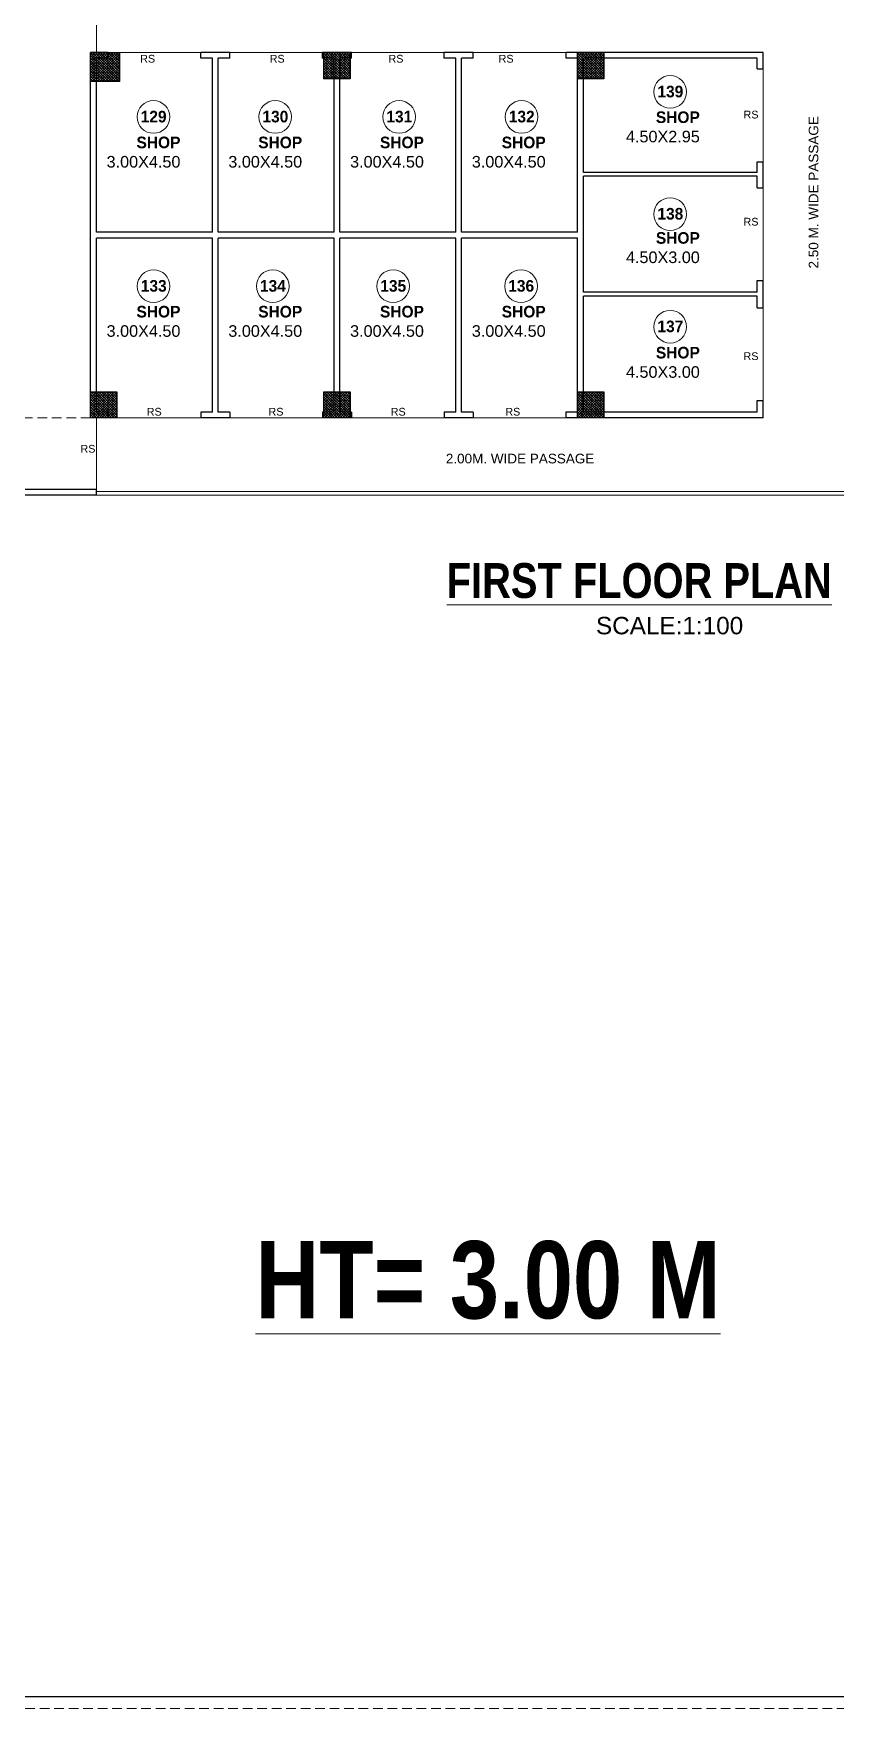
# Model space of a CAD drawing. Header units: feet. Extents: x 1354 to 2117, y 994 to 1430.
# Drawn here: x 1680.8 to 1701.55, y 1321.04 to 1364.35 of the extents above; entities that cross this region are included whole.
import ezdxf

# ---------------------------------------------------------------- set-up
doc = ezdxf.new("R2010")
doc.units = ezdxf.units.FT
doc.linetypes.add('DASHED2', pattern=[0.375, 0.25, -0.125])
doc.linetypes.add('HIDDEN', pattern=[0.375, 0.25, -0.125])
for name, color, linetype, lineweight in [('COLUMN (DCPL)', 10, 'Continuous', 30), ('COLUMN HATCH (DCPL)', 42, 'Continuous', 5), ('DIAMENTION', 6, 'Continuous', 13), ('H', 253, 'Continuous', 5), ('tex', 7, 'Continuous', 15), ('wall', 7, 'Continuous', 30), ('WIN', 230, 'Continuous', 9)]:
    doc.layers.add(name, color=color, linetype=linetype, lineweight=lineweight)
doc.styles.get("Standard").update_dxf_attribs({"font": 'arial.ttf'})

msp = doc.modelspace()

# ---------------------------------------------------------------- hatches: boundary and pattern name
at = {"layer": 'COLUMN HATCH (DCPL)'}
h = msp.add_hatch(dxfattribs=at)
h.set_pattern_fill('SACNCR', color=256, scale=0.5, angle=450, style=0)
h.set_pattern_definition([(135, (7796.42344, 1047.469374), (-0.03314563037, -0.03314563037), []), (135, (7796.42344, 1047.50252), (-0.03314563037, -0.03314563037), [0, -0.046875])])
h.paths.add_polyline_path([(1682.2766, 1363.113), (1682.2766, 1363.863), (1683.0266, 1363.863), (1683.0266, 1363.113)], flags=0)
h = msp.add_hatch(dxfattribs=at)
h.set_pattern_fill('SACNCR', color=256, scale=0.5, angle=450, style=0)
h.set_pattern_definition([(135, (7796.124145, 1047.504374), (-0.03314563037, -0.03314563037), []), (135, (7796.124145, 1047.53752), (-0.03314563037, -0.03314563037), [0, -0.046875])])
h.paths.add_polyline_path([(1688.3123, 1363.183), (1688.3123, 1363.863), (1688.9923, 1363.863), (1688.9923, 1363.183)], flags=0)
h = msp.add_hatch(dxfattribs=at)
h.set_pattern_fill('SACNCR', color=256, scale=0.5, angle=450, style=0)
h.set_pattern_definition([(135, (7796.38844, 1047.504374), (-0.03314563037, -0.03314563037), []), (135, (7796.38844, 1047.53752), (-0.03314563037, -0.03314563037), [0, -0.046875])])
h.paths.add_polyline_path([(1694.8766, 1363.183), (1694.8766, 1363.863), (1695.5566, 1363.863), (1695.5566, 1363.183)], flags=0)
h = msp.add_hatch(dxfattribs=at)
h.set_pattern_fill('SACNCR', color=256, scale=0.5, angle=450, style=0)
h.set_pattern_definition([(135, (7796.38844, 1048.034374), (-0.03314563037, -0.03314563037), []), (135, (7796.38844, 1048.06752), (-0.03314563037, -0.03314563037), [0, -0.046875])])
h.paths.add_polyline_path([(1682.2766, 1354.413), (1682.2766, 1355.093), (1682.9566, 1355.093), (1682.9566, 1354.413)], flags=0)
h = msp.add_hatch(dxfattribs=at)
h.set_pattern_fill('SACNCR', color=256, scale=0.5, angle=450, style=0)
h.set_pattern_definition([(135, (7796.124145, 1048.034374), (-0.03314563037, -0.03314563037), []), (135, (7796.124145, 1048.06752), (-0.03314563037, -0.03314563037), [0, -0.046875])])
h.paths.add_polyline_path([(1688.3123, 1354.413), (1688.3123, 1355.093), (1688.9923, 1355.093), (1688.9923, 1354.413)], flags=0)
h = msp.add_hatch(dxfattribs=at)
h.set_pattern_fill('SACNCR', color=256, scale=0.5, angle=450, style=0)
h.set_pattern_definition([(135, (7796.38844, 1048.034374), (-0.03314563037, -0.03314563037), []), (135, (7796.38844, 1048.06752), (-0.03314563037, -0.03314563037), [0, -0.046875])])
h.paths.add_polyline_path([(1694.8766, 1354.413), (1694.8766, 1355.093), (1695.5566, 1355.093), (1695.5566, 1354.413)], flags=0)

# ---------------------------------------------------------------- linework, layer by layer
at = {"layer": 'COLUMN (DCPL)'}
for points in [[(1682.2766, 1363.113), (1682.2766, 1363.863), (1683.0266, 1363.863), (1683.0266, 1363.113)], [(1688.3123, 1363.183), (1688.3123, 1363.863), (1688.9923, 1363.863), (1688.9923, 1363.183)], [(1694.8766, 1363.183), (1694.8766, 1363.863), (1695.5566, 1363.863), (1695.5566, 1363.183)], [(1682.2766, 1354.413), (1682.2766, 1355.093), (1682.9566, 1355.093), (1682.9566, 1354.413)], [(1688.3123, 1354.413), (1688.3123, 1355.093), (1688.9923, 1355.093), (1688.9923, 1354.413)], [(1694.8766, 1354.413), (1694.8766, 1355.093), (1695.5566, 1355.093), (1695.5566, 1354.413)]]:
    msp.add_lwpolyline(points, close=True, dxfattribs=at)
at = {"layer": 'DIAMENTION', "linetype": 'DASHED2'}
msp.add_line((1682.2766, 1354.4136), (1664.8766, 1354.4136), dxfattribs=at)
at = {"layer": 'H', "linetype": 'HIDDEN'}
msp.add_lwpolyline([(1658.217, 1386.445), (1739.7121, 1386.445), (1739.7121, 1321.0446), (1658.217, 1321.0446)], close=True, dxfattribs=at)
at = {"layer": 'tex'}
for centre in [(1697.2733, 1362.8439), (1683.9031, 1362.1965), (1687.0531, 1362.1965), (1690.2595, 1362.1965), (1693.4272, 1362.1965), (1697.2733, 1359.6845), (1683.9059, 1357.8196), (1686.9891, 1357.8196), (1690.1028, 1357.8196), (1693.4133, 1357.8196), (1697.2733, 1356.7723)]:
    msp.add_circle(centre, 0.4232, dxfattribs=at)
at = {"layer": 'wall'}
for p, q in [((1682.2766, 1354.4136), (1682.2766, 1363.8636)), ((1682.7273, 1363.8636), (1682.2766, 1363.8636)), ((1682.7273, 1363.7136), (1682.7273, 1363.8636)), ((1685.8773, 1363.8636), (1685.1273, 1363.8636)), ((1685.1273, 1363.7136), (1685.1273, 1363.8636)), ((1685.8773, 1363.7136), (1685.8773, 1363.8636)), ((1689.0273, 1363.8636), (1688.2773, 1363.8636)), ((1688.2773, 1363.7136), (1688.2773, 1363.8636)), ((1689.0273, 1363.7136), (1689.0273, 1363.8636)), ((1692.1773, 1363.8636), (1691.4273, 1363.8636)), ((1691.4273, 1363.7136), (1691.4273, 1363.8636)), ((1692.1773, 1363.7136), (1692.1773, 1363.8636)), ((1699.6766, 1363.8636), (1694.5773, 1363.8636)), ((1694.5773, 1363.7136), (1694.5773, 1363.8636)), ((1699.6766, 1363.4386), (1699.6766, 1363.8636)), ((1682.4266, 1359.2136), (1682.4266, 1363.7136)), ((1682.7273, 1363.7136), (1682.4266, 1363.7136)), ((1685.4266, 1363.7136), (1685.1273, 1363.7136)), ((1685.4266, 1359.2136), (1685.4266, 1363.7136)), ((1685.5766, 1359.2136), (1685.5766, 1363.7136)), ((1685.8773, 1363.7136), (1685.5766, 1363.7136)), ((1688.5766, 1363.7136), (1688.2773, 1363.7136)), ((1688.5766, 1359.2136), (1688.5766, 1363.7136)), ((1688.7266, 1359.2136), (1688.7266, 1363.7136)), ((1689.0273, 1363.7136), (1688.7266, 1363.7136)), ((1691.7266, 1363.7136), (1691.4273, 1363.7136)), ((1691.7266, 1359.2136), (1691.7266, 1363.7136)), ((1692.1773, 1363.7136), (1691.8766, 1363.7136)), ((1691.8766, 1359.2136), (1691.8766, 1363.7136)), ((1694.8766, 1363.7136), (1694.5773, 1363.7136)), ((1694.8766, 1359.2136), (1694.8766, 1363.7136)), ((1699.5266, 1363.7136), (1695.0266, 1363.7136)), ((1695.0266, 1360.7636), (1695.0266, 1363.7136)), ((1699.5266, 1363.4386), (1699.5266, 1363.7136)), ((1699.5266, 1363.4386), (1699.6766, 1363.4386)), ((1699.5266, 1360.7636), (1699.5266, 1361.0386)), ((1699.5266, 1361.0386), (1699.6766, 1361.0386)), ((1699.6766, 1360.3636), (1699.6766, 1361.0386)), ((1699.5266, 1360.7636), (1695.0266, 1360.7636)), ((1695.0266, 1357.6636), (1695.0266, 1360.6636)), ((1699.5266, 1360.6636), (1695.0266, 1360.6636)), ((1699.5266, 1360.3636), (1699.5266, 1360.6636)), ((1699.5266, 1360.3636), (1699.6766, 1360.3636)), ((1685.4266, 1359.2136), (1682.4266, 1359.2136)), ((1682.4266, 1354.5636), (1682.4266, 1359.0636)), ((1685.4266, 1359.0636), (1682.4266, 1359.0636)), ((1685.4266, 1354.5636), (1685.4266, 1359.0636)), ((1688.5766, 1359.2136), (1685.5766, 1359.2136)), ((1685.5766, 1354.5636), (1685.5766, 1359.0636)), ((1688.5766, 1359.0636), (1685.5766, 1359.0636)), ((1688.5766, 1354.5636), (1688.5766, 1359.0636)), ((1691.7266, 1359.2136), (1688.7266, 1359.2136)), ((1688.7266, 1354.5636), (1688.7266, 1359.0636)), ((1691.7266, 1359.0636), (1688.7266, 1359.0636)), ((1691.7266, 1354.5636), (1691.7266, 1359.0636)), ((1694.8766, 1359.2136), (1691.8766, 1359.2136)), ((1694.8766, 1359.0636), (1691.8766, 1359.0636)), ((1691.8766, 1354.5636), (1691.8766, 1359.0636)), ((1694.8766, 1354.5636), (1694.8766, 1359.0636)), ((1699.5266, 1357.6636), (1699.5266, 1357.9636)), ((1699.5266, 1357.9636), (1699.6766, 1357.9636)), ((1699.6766, 1357.2636), (1699.6766, 1357.9636)), ((1699.5266, 1357.6636), (1695.0266, 1357.6636)), ((1699.5266, 1357.5636), (1695.0266, 1357.5636)), ((1695.0266, 1354.5636), (1695.0266, 1357.5636)), ((1699.5266, 1357.2636), (1699.5266, 1357.5636)), ((1699.5266, 1357.2636), (1699.6766, 1357.2636)), ((1699.5266, 1354.5636), (1699.5266, 1354.8636)), ((1699.5266, 1354.8636), (1699.6766, 1354.8636)), ((1699.6766, 1354.4136), (1699.6766, 1354.8636)), ((1682.7259, 1354.4136), (1682.2766, 1354.4136)), ((1682.7259, 1354.5636), (1682.4266, 1354.5636)), ((1682.7259, 1354.5636), (1682.7259, 1354.4136)), ((1685.4266, 1354.5636), (1685.1259, 1354.5636)), ((1685.1259, 1354.5636), (1685.1259, 1354.4136)), ((1685.8759, 1354.4136), (1685.1259, 1354.4136)), ((1685.8759, 1354.5636), (1685.5766, 1354.5636)), ((1685.8759, 1354.5636), (1685.8759, 1354.4136)), ((1688.5766, 1354.5636), (1688.2759, 1354.5636)), ((1688.2759, 1354.5636), (1688.2759, 1354.4136)), ((1689.0259, 1354.4136), (1688.2759, 1354.4136)), ((1689.0259, 1354.5636), (1688.7266, 1354.5636)), ((1689.0259, 1354.5636), (1689.0259, 1354.4136)), ((1691.7266, 1354.5636), (1691.4259, 1354.5636)), ((1691.4259, 1354.5636), (1691.4259, 1354.4136)), ((1692.1759, 1354.4136), (1691.4259, 1354.4136)), ((1692.1759, 1354.5636), (1691.8766, 1354.5636)), ((1692.1759, 1354.5636), (1692.1759, 1354.4136)), ((1694.8766, 1354.5636), (1694.5759, 1354.5636)), ((1694.5759, 1354.5636), (1694.5759, 1354.4136)), ((1699.6766, 1354.4136), (1694.5759, 1354.4136)), ((1699.5266, 1354.5636), (1695.0266, 1354.5636)), ((1682.4266, 1352.4136), (1662.8766, 1352.4136)), ((1682.4266, 1352.5636), (1663.0266, 1352.5636)), ((1682.4266, 1352.4136), (1682.4266, 1352.5636))]:
    msp.add_line(p, q, dxfattribs=at)
msp.add_lwpolyline([(1658.517, 1386.145), (1739.4121, 1386.145), (1739.4121, 1321.3446), (1658.517, 1321.3446)], close=True, dxfattribs=at)
at = {"layer": 'WIN'}
for p, q in [((1682.4266, 1363.8636), (1682.4266, 1365.7136)), ((1682.7273, 1363.8636), (1685.1273, 1363.8636)), ((1685.8773, 1363.8636), (1688.2773, 1363.8636)), ((1689.0259, 1363.8636), (1691.4259, 1363.8636)), ((1692.1773, 1363.8636), (1694.5773, 1363.8636)), ((1699.6766, 1363.4386), (1699.6766, 1361.0386)), ((1699.6766, 1360.3636), (1699.6766, 1357.9636)), ((1699.6766, 1357.2636), (1699.6766, 1354.8636)), ((1682.4266, 1352.5636), (1682.4266, 1354.4136)), ((1682.7259, 1354.4136), (1685.1259, 1354.4136)), ((1685.8759, 1354.4136), (1688.2759, 1354.4136)), ((1689.0259, 1354.4136), (1691.4259, 1354.4136)), ((1692.1759, 1354.4136), (1694.5759, 1354.4136)), ((1682.4266, 1352.5136), (1719.1341, 1352.5136)), ((1682.4266, 1352.4136), (1718.9841, 1352.4136))]:
    msp.add_line(p, q, dxfattribs=at)

# ---------------------------------------------------------------- texts
at = {"layer": 'tex', "attachment_point": 9}
for s, insert, char_height, width in [('RS', (1683.9467, 1363.5993), 0.2, 0.27083), ('RS', (1687.2968, 1363.5993), 0.2, 0.27083), ('RS', (1690.3702, 1363.5993), 0.2, 0.27083), ('RS', (1693.2209, 1363.5993), 0.2, 0.27083), ('{\\fCentury Gothic|b1|i0|c0|p34;139}', (1697.612, 1362.6985), 0.3, 0.651068), ('{\\fCentury Gothic|b1|i0|c0|p34;129}', (1684.2418, 1362.051), 0.3, 0.651068), ('{\\fCentury Gothic|b1|i0|c0|p34;130}', (1687.3918, 1362.051), 0.3, 0.651068), ('{\\fCentury Gothic|b1|i0|c0|p34;131}', (1690.5982, 1362.051), 0.3, 0.651068), ('{\\fCentury Gothic|b1|i0|c0|p34;132}', (1693.7659, 1362.051), 0.3, 0.651068), ('{\\fCentury Gothic|b1|i0|c0|p34;\\W5.74037; }{\\fCentury Gothic|b1|i0|c0|p34;SHOP}\\P{\\fArial|b0|i0|c0|p34;\\W2.21109; }4.50X2.95', (1698.0394, 1361.5358), 0.3, 1.363256), ('RS', (1699.5577, 1362.1544), 0.2, 0.27083), ('{\\fCentury Gothic|b1|i0|c0|p34;\\W5.60728; }{\\fCentury Gothic|b1|i0|c0|p34;SHOP}\\P{\\fArial|b0|i0|c0|p34;\\W2.03886; }3.00X4.50', (1684.6006, 1360.8835), 0.3, 1.363256), ('{\\fCentury Gothic|b1|i0|c0|p34;\\W5.60728; }{\\fCentury Gothic|b1|i0|c0|p34;SHOP}\\P{\\fArial|b0|i0|c0|p34;\\W2.03886; }3.00X4.50', (1687.7506, 1360.8835), 0.3, 1.363256), ('{\\fCentury Gothic|b1|i0|c0|p34;\\W5.60728; }{\\fCentury Gothic|b1|i0|c0|p34;SHOP}\\P{\\fArial|b0|i0|c0|p34;\\W2.03886; }3.00X4.50', (1690.9006, 1360.8835), 0.3, 1.363256), ('{\\fCentury Gothic|b1|i0|c0|p34;\\W5.60728; }{\\fCentury Gothic|b1|i0|c0|p34;SHOP}\\P{\\fArial|b0|i0|c0|p34;\\W2.03886; }3.00X4.50', (1694.0506, 1360.8835), 0.3, 1.363256), ('{\\fCentury Gothic|b1|i0|c0|p34;138}', (1697.612, 1359.5391), 0.3, 0.651068), ('RS', (1699.5577, 1359.3854), 0.2, 0.27083), ('{\\fCentury Gothic|b1|i0|c0|p34;\\W5.71235; }{\\fCentury Gothic|b1|i0|c0|p34;SHOP}\\P{\\fArial|b0|i0|c0|p34;\\W2.19703; }4.50X3.00', (1698.0394, 1358.4139), 0.3, 1.363256), ('{\\fCentury Gothic|b1|i0|c0|p34;133}', (1684.2446, 1357.6741), 0.3, 0.651068), ('{\\fCentury Gothic|b1|i0|c0|p34;134}', (1687.3278, 1357.6741), 0.3, 0.651068), ('{\\fCentury Gothic|b1|i0|c0|p34;135}', (1690.4415, 1357.6741), 0.3, 0.651068), ('{\\fCentury Gothic|b1|i0|c0|p34;136}', (1693.752, 1357.6741), 0.3, 0.651068), ('{\\fCentury Gothic|b1|i0|c0|p34;\\W5.60728; }{\\fCentury Gothic|b1|i0|c0|p34;SHOP}\\P{\\fArial|b0|i0|c0|p34;\\W2.03886; }3.00X4.50', (1684.6006, 1356.5077), 0.3, 1.363256), ('{\\fCentury Gothic|b1|i0|c0|p34;\\W5.60728; }{\\fCentury Gothic|b1|i0|c0|p34;SHOP}\\P{\\fArial|b0|i0|c0|p34;\\W2.03886; }3.00X4.50', (1687.7506, 1356.5077), 0.3, 1.363256), ('{\\fCentury Gothic|b1|i0|c0|p34;\\W5.60728; }{\\fCentury Gothic|b1|i0|c0|p34;SHOP}\\P{\\fArial|b0|i0|c0|p34;\\W2.03886; }3.00X4.50', (1690.9006, 1356.5077), 0.3, 1.363256), ('{\\fCentury Gothic|b1|i0|c0|p34;\\W5.60728; }{\\fCentury Gothic|b1|i0|c0|p34;SHOP}\\P{\\fArial|b0|i0|c0|p34;\\W2.03886; }3.00X4.50', (1694.0506, 1356.5077), 0.3, 1.363256), ('{\\fCentury Gothic|b1|i0|c0|p34;137}', (1697.612, 1356.6268), 0.3, 0.651068), ('{\\fCentury Gothic|b1|i0|c0|p34;\\W5.71235; }{\\fCentury Gothic|b1|i0|c0|p34;SHOP}\\P{\\fArial|b0|i0|c0|p34;\\W2.19703; }4.50X3.00', (1698.0394, 1355.4482), 0.3, 1.363256), ('RS', (1699.5577, 1355.9084), 0.2, 0.27083), ('RS', (1684.1163, 1354.4721), 0.2, 0.27083), ('RS', (1687.2668, 1354.4721), 0.2, 0.27083), ('RS', (1690.4289, 1354.4721), 0.2, 0.27083), ('RS', (1693.394, 1354.4721), 0.2, 0.27083), ('RS', (1682.4013, 1353.5141), 0.2, 0.27083), ('2.00M. WIDE PASSAGE', (1695.3101, 1353.2351), 0.25, 6.383345), ('{\\fArial|b0|i0|c0|p34;\\W9.41348; }SCALE:1:100', (1699.1617, 1348.8135), 0.45, 0.406244)]:
    msp.add_mtext(s, dxfattribs=dict(at, insert=insert, char_height=char_height, width=width))
at = {"layer": 'tex', "insert": (1701.1101, 1362.2173), "char_height": 0.25, "width": 6.165468, "attachment_point": 9, "rotation": 90}
msp.add_mtext('2.50 M. WIDE PASSAGE', dxfattribs=at)
at = {"layer": 'tex', "ltscale": 0.05, "attachment_point": 1}
for s, insert, char_height, width in [('{\\fSwis721 Cn BT|b1|i0|c0|p34;\\W6.09639;  }{\\fSwis721 Cn BT|b1|i0|c0|p34;\\LFIRST FLOOR PLAN}', (1687.9949, 1350.6597), 0.9, 16.592959), ('{\\fSwis721 Cn BT|b1|i0|c0|p34;\\W4.07166; }{\\fSwis721 Cn BT|b1|i0|c0|p34;\\LHT= 3.00 M}', (1683.9498, 1333.1316), 2, 18.497896)]:
    msp.add_mtext(s, dxfattribs=dict(at, insert=insert, char_height=char_height, width=width))

doc.saveas('drawing.dxf')
